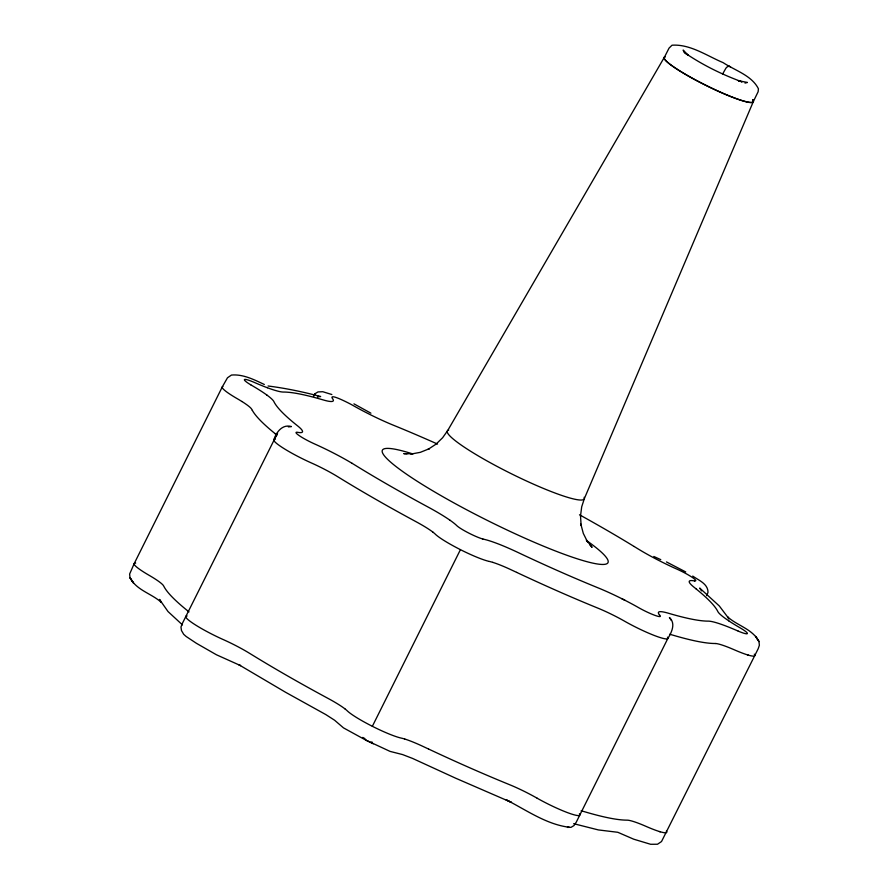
<?xml version="1.0" encoding="UTF-8"?>
<svg xmlns="http://www.w3.org/2000/svg" width="889" height="889" viewBox="0 0 889 889"><rect width="100%" height="100%" fill="white"/><g stroke="black" fill="none" stroke-linecap="round" stroke-linejoin="round"><path stroke-width="1.33" d="M706.733 595.697L708 592.33C708.077 583.729 698.554 580.284 692.731 576.072M753.205 101.891L584.395 498.496L581.706 506.786L580.517 515.909L581.117 525.432L580.828 524.077L583.306 533.4L587.607 542.023M722.579 74.098L725.857 68.297A5.323 1.578 -61.2 0 1 726.891 67.12L729.158 65.986L730.625 67.097M664.116 57.829L669.061 48.095L672.017 45.217C690.12 43.928 706.911 55.829 723.157 62.663C734.981 70.509 751.816 75.432 758.439 88.811L758.128 91.734L753.339 101.546M404.706 739.026A33.115 4.212 26.5 0 0 402.273 738.337L401.817 738.226A25.892 3.289 26.5 0 0 401.384 738.126L400.85 738.003A33.193 4.212 26.5 0 1 372.358 726.302L460.435 549.646A33.193 4.212 26.5 0 1 435.477 534.345L435.11 533.978A23.27 2.956 26.5 0 0 434.899 533.778L434.677 533.578A33.137 4.212 26.5 0 0 432.887 532.111M313.839 395.794L315.028 393.716L317.984 391.927L322.763 391.716L331.853 394.527M664.394 57.196L447.667 430.598L442.644 437.71L436.066 444.122L428.098 449.356L429.265 448.734L420.33 452.334L410.862 454.09M313.795 395.905L314.884 394.049L313.439 396.127M318.64 396.327L317.417 396.838L320.651 396.538C303.382 391.927 285.713 388.226 268.045 385.993M745.015 83.11L747.405 82.455L738.303 80.677L742.115 81.888C721.968 74.52 702.51 64.93 684.763 52.84L688.297 55.362L683.163 50.051L684.086 52.373M288.347 426.887L291.425 426.564C282.302 423.831 276.079 432.376 273.812 440.088L277.535 433.165L182.256 623.634L180.978 627.001L181.467 630.523L183.69 634.313L186.134 636.48L196.436 643.314L216.394 654.749L240.608 665.628L238.985 664.794L285.602 692.287L325.841 714.6L334.575 720.212L343.476 727.869L365.89 740.159M413.052 453.812L403.773 453.634L407.04 453.812M715.856 643.525L713.7 643.48A265.289 33.704 26.5 0 1 675.462 635.902L671.306 634.702A33.338 4.234 26.5 0 0 669.539 634.29M694.576 580.928A19.514 2.478 26.5 0 1 694.076 580.85L693.298 580.728A49.828 6.334 26.5 0 0 689.208 581.673A49.951 6.345 26.5 0 0 693.187 586.529A48.339 6.145 26.5 0 0 693.865 587.084L695.998 588.796M489.15 561.404L488.928 561.348A33.193 4.212 26.5 0 1 460.424 549.646M573.649 823.681L598.353 829.926L617.822 832.293L633.746 839.205L650.637 844.283L657.504 844.239L661.516 841.539L758.184 648.737L759.373 645.27L758.984 641.591C752.572 628.99 737.426 625.767 727.624 616.877L728.891 618.9M267.789 387.893L269.956 388.682A49.973 6.345 26.5 0 0 272.278 389.482A49.884 6.334 26.5 0 0 282.591 392.016A50.862 6.467 26.5 0 0 283.258 392.049L284.624 392.06A248.52 31.582 26.5 0 1 320.718 399.217L323.707 400.061A47.584 6.045 26.5 0 0 325.141 400.461A49.917 6.345 26.5 0 0 332.953 401.172L333.275 400.828A49.717 6.312 26.5 0 0 332.33 398.372C328.886 392.749 349.433 403.462 351.688 404.728A14.102 1.789 26.5 0 1 352.411 405.14L354.544 406.34A50.806 6.456 26.5 0 0 366.646 412.829L369.802 414.43A49.895 6.345 26.5 0 0 372.969 415.996A49.873 6.334 26.5 0 0 391.438 424.409A50.617 6.434 26.5 0 0 393.227 425.142L397.116 426.731A248.631 31.593 26.5 0 1 437.555 444.078M666.45 561.926L685.741 571.949M353.944 403.839L370.902 413.185M653.793 556.47L660.771 559.637M264.333 384.481C254.098 379.67 243.064 374.002 231.44 375.058L227.484 377.781L222.328 386.826L134.25 563.482L129.627 574.05L130.016 577.728C136.473 590.307 151.608 593.519 161.398 602.442L159.487 599.397L168.032 611.565L182.467 624.9M516.653 572.383L509.997 569.26A33.349 4.234 26.5 0 0 492.762 562.359M428.576 749.038L421.919 745.915A33.349 4.234 26.5 0 0 404.684 739.003M373.302 743.76L365.757 740.081L390.06 751.394L402.573 754.572L412.552 758.417L455.557 778.153L511.486 802.411L506.03 799.733C526.355 810.035 546.368 824.47 569.271 827.259L567.438 827.381L571.027 827.337L573.994 825.559L576.272 822.136L667.772 638.602C671.606 632.468 676.018 623.456 669.406 617.533L671.339 620.389M621.778 598.675L624.934 600.275M537.234 798.255L536.111 797.622A22.914 2.911 26.5 0 0 535.545 797.3L534.778 796.877A33.104 4.212 26.5 0 0 531.022 794.833A33.349 4.234 26.5 0 0 511.342 785.42L505.341 782.953A265.289 33.704 26.5 0 1 428.609 749.049M250.798 384.837L253.498 386.426A50.817 6.456 26.5 0 1 263.088 392.405L265.078 393.771A49.862 6.334 26.5 0 1 266.9 395.072M634.201 546.524L637.602 548.613A50.106 6.367 26.5 0 0 656.415 559.214A49.84 6.334 26.5 0 0 659.549 560.826L662.705 562.415A50.829 6.456 26.5 0 0 675.296 568.404L677.607 569.438A14.191 1.8 26.5 0 1 678.774 569.982A16.658 2.111 26.5 0 1 692.642 577.639A16.658 2.111 26.5 0 1 694.642 580.962M728.791 620.855L726.78 619.489A49.917 6.345 26.5 0 1 724.946 618.188A50.106 6.367 26.5 0 1 717.89 611.654L717.467 610.821A248.531 31.582 26.5 0 0 695.976 588.807M450.112 520.321L448.134 518.954A49.851 6.334 26.5 0 0 445.989 517.542A49.906 6.345 26.5 0 0 430.165 508.186A47.906 6.09 26.5 0 0 428.676 507.375L424.164 504.93A248.531 31.582 26.5 0 1 357.667 466.736L353.966 464.458A47.839 6.079 26.5 0 0 352.066 463.302M276.879 435.077L275.001 433.565M188.424 611.432L188.99 611.888M188.235 611.276L186.923 610.221A265.289 33.704 26.5 0 1 164.221 587.007L163.42 585.562A33.349 4.234 26.5 0 0 153.864 578.161A33.126 4.212 26.5 0 0 150.697 576.239L149.997 575.816A25.003 3.178 26.5 0 0 149.285 575.405L148.385 574.883A33.182 4.212 26.5 0 1 135.673 563.137M589.829 544.724L592.096 547.324L586.384 540.034M659.449 614.855L660.027 615.499A14.724 1.867 26.5 0 1 660.249 615.788A16.635 2.111 26.5 0 1 654.704 615.277A16.635 2.111 26.5 0 1 639.891 608.365A19.925 2.534 26.5 0 1 638.646 607.665L637.046 606.754A49.84 6.334 26.5 0 0 618.611 597.108A49.928 6.345 26.5 0 0 600.164 588.718A48.306 6.134 26.5 0 0 598.73 588.129L594.485 586.384A248.531 31.582 26.5 0 1 521.91 554.325L517.187 552.091A47.906 6.09 26.5 0 0 514.831 551.002A49.917 6.345 26.5 0 0 497.996 543.812A49.873 6.334 26.5 0 0 495.406 542.846L492.962 541.968A50.84 6.456 26.5 0 0 484.749 539.467L483.527 539.19A15.224 1.934 26.5 0 1 482.849 539.023M701.51 590.896L699.699 588.051L719.312 605.976L728.847 618.611M252.276 410.34L251.565 409.007A33.349 4.234 26.5 0 0 241.941 401.506M489.461 561.47A25.892 3.289 26.5 0 1 489.895 561.57L490.35 561.681A33.115 4.212 26.5 0 1 492.784 562.37M516.687 572.394A265.289 33.704 26.5 0 0 593.441 606.309L599.419 608.765A33.349 4.234 26.5 0 1 619.111 618.177A33.104 4.212 26.5 0 1 622.856 620.222L623.622 620.644A22.914 2.911 26.5 0 1 624.189 620.966L625.311 621.611A33.204 4.223 26.5 0 0 638.28 628.401A33.193 4.223 26.5 0 0 667.472 637.135M275.079 433.61A265.289 33.704 26.5 0 1 252.354 410.385M715.856 643.525A33.36 4.234 26.5 0 1 728.802 647.503A33.082 4.201 26.5 0 1 732.403 648.992L733.192 649.326A22.703 2.889 26.5 0 1 733.781 649.581L734.97 650.092A33.193 4.223 26.5 0 0 754.305 654.16M748.316 655.126A32.982 4.189 26.5 0 1 747.505 654.893M372.358 726.302A33.182 4.212 26.5 0 1 347.432 711.011L347.032 710.633A23.27 2.956 26.5 0 0 346.821 710.433L346.599 710.233A33.137 4.212 26.5 0 0 344.81 708.755M579.395 813.791A33.193 4.223 26.5 0 1 568.127 812.857A33.193 4.223 26.5 0 1 537.212 798.255M581.073 810.868A33.338 4.234 26.5 0 1 583.24 811.357L587.385 812.557A265.289 33.704 26.5 0 0 625.623 820.125L627.778 820.18A33.36 4.234 26.5 0 1 640.725 824.147A33.082 4.201 26.5 0 1 644.325 825.637L645.114 825.981A22.703 2.889 26.5 0 1 645.703 826.225L646.892 826.748A33.193 4.223 26.5 0 0 666.383 831.026M660.238 831.782A32.982 4.189 26.5 0 1 659.438 831.537M222.85 386.559A33.182 4.212 26.5 0 0 236.452 398.228L237.363 398.75A25.003 3.178 26.5 0 1 238.074 399.172L238.774 399.583A33.126 4.212 26.5 0 1 241.919 401.506M275.179 439.31A33.182 4.212 26.5 0 0 281.835 447.189A33.182 4.212 26.5 0 0 310.561 462.58L311.572 463.036A25.348 3.223 26.5 0 1 312.383 463.402L313.206 463.769A33.182 4.212 26.5 0 1 317.151 465.614A33.349 4.234 26.5 0 1 336.12 475.737L341.387 478.971A265.289 33.704 26.5 0 0 411.774 519.387L418.063 522.81A33.349 4.234 26.5 0 1 432.91 532.122M187.101 615.966A33.182 4.212 26.5 0 0 193.758 623.834A33.182 4.212 26.5 0 0 222.483 639.235L223.495 639.68A25.348 3.223 26.5 0 1 224.317 640.047L225.128 640.424A33.182 4.212 26.5 0 1 229.073 642.269A33.349 4.234 26.5 0 1 248.042 652.393L253.309 655.615A265.289 33.704 26.5 0 0 323.64 696.02L329.986 699.454A33.349 4.234 26.5 0 1 344.832 708.766M482.871 539.034A16.624 2.111 26.5 0 1 469.136 533.256A16.624 2.111 26.5 0 1 457.179 525.999A15.146 1.922 26.5 0 1 456.913 525.755L456.146 525.021A50.84 6.456 26.5 0 0 450.134 520.321M352.111 463.336A49.917 6.345 26.5 0 0 332.353 452.445L329.208 450.856A50.84 6.456 26.5 0 0 316.606 444.856L314.306 443.822A15.658 1.989 26.5 0 1 313.139 443.289A16.635 2.111 26.5 0 1 299.226 435.632A16.635 2.111 26.5 0 1 297.082 432.243A14.713 1.867 26.5 0 1 297.415 432.287L298.46 432.465A50.84 6.456 26.5 0 0 302.082 432.321L302.404 431.976A49.873 6.334 26.5 0 0 302.538 431.543A49.895 6.345 26.5 0 0 298.637 426.72A51.017 6.479 26.5 0 0 297.793 426.02L295.826 424.453A248.52 31.582 26.5 0 1 274.345 402.495L273.834 401.495A47.684 6.056 26.5 0 0 273.501 400.95A49.94 6.345 26.5 0 0 266.911 395.072M250.754 384.826A16.635 2.111 26.5 0 1 244.431 379.57A16.635 2.111 26.5 0 1 253.376 382.014A14.38 1.822 26.5 0 1 254.121 382.326L256.365 383.303A50.817 6.456 26.5 0 0 267.489 387.793M579.495 514.775A248.631 31.593 26.5 0 1 634.09 546.468M728.769 620.855A50.829 6.456 26.5 0 0 738.403 626.845L740.437 628.034A14.413 1.834 26.5 0 1 741.415 628.623A16.658 2.111 26.5 0 1 747.282 633.668A16.658 2.111 26.5 0 1 738.237 631.134M738.214 631.112A18.802 2.389 26.5 0 1 737.103 630.634L735.225 629.823A49.717 6.323 26.5 0 0 724.146 625.356L721.668 624.467A49.895 6.334 26.5 0 0 719.345 623.667A49.94 6.345 26.5 0 0 709.1 621.167A48.362 6.145 26.5 0 0 708.566 621.133L707.077 621.122A248.531 31.582 26.5 0 1 670.906 613.955L668.184 613.166A50.173 6.379 26.5 0 0 659.271 611.776A49.84 6.334 26.5 0 0 658.782 612.032L658.46 612.377A50.829 6.456 26.5 0 0 659.46 614.855M372.08 742.071A16.624 2.111 26.5 0 1 371.702 741.893M365.012 738.648A16.624 2.111 26.5 0 1 362.745 737.426M752.794 99.701A49.762 6.479 26.4 0 1 708.333 86.544L704.044 84.411A49.751 6.323 26.5 0 1 664.961 56.929M664.994 56.852A49.762 6.479 26.4 0 0 704.044 84.411L708.333 86.544A49.751 6.323 26.5 0 0 752.672 99.935M586.473 540.49A126.071 16.024 26.5 0 1 567.704 555.558A126.071 16.024 26.5 0 1 413.441 478.827A126.071 16.024 26.5 0 1 411.829 453.634M584.14 497.273A76.41 9.857 26.4 0 1 511.808 473.97A76.41 9.857 26.4 0 1 448.689 430.043M133.494 582.995L130.016 577.728L133.494 582.995M757.684 639.524L755.572 636.368L758.984 641.591L757.684 639.524"/></g></svg>
